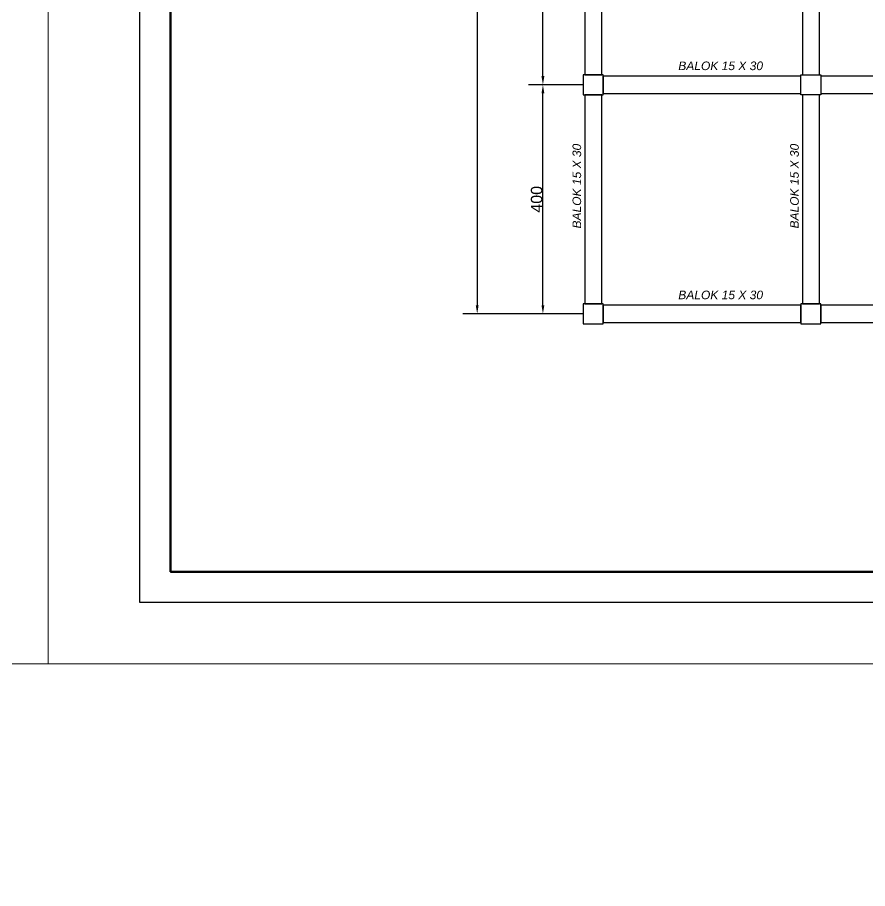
# Model space of a CAD drawing. Header units: centimetres. Extents: x -377343 to 693706, y 194584 to 813780.
# Drawn here: x 164089 to 165574, y 497226 to 498747 of the extents above; entities that cross this region are included whole.
import ezdxf

# ---------------------------------------------------------------- set-up
doc = ezdxf.new("R2010")
doc.units = ezdxf.units.CM
doc.header["$PDMODE"] = 3
for name, color, linetype in [('balok', 235, 'Continuous'), ('KOLOM', 11, 'Continuous'), ('Layer1', 7, 'Continuous'), ('PIPA', 11, 'Continuous')]:
    doc.layers.add(name, color=color, linetype=linetype)
doc.layers.add('Kertas', color=252, linetype='Continuous', lineweight=20)
doc.layers.add('Legenda', color=252, linetype='Continuous', lineweight=20)
doc.styles.get("Standard").update_dxf_attribs({"font": 'arial.ttf'})
doc.dimstyles.new('ISO-25', dxfattribs={"dimtxt": 2.5, "dimasz": 2.5, "dimexe": 1.25, "dimexo": 0.625, "dimtad": 1, "dimtxsty": 'Standard', "dimcen": 2.5, "dimadec": 0, "dimazin": 0, "dimtfac": 1, "dimtmove": 0, "dimatfit": 3, "dimfxl": 1, "dimarcsym": 0})

# ---------------------------------------------------------------- blocks, each defined once
blk = doc.blocks.new('*D39')
at = {"layer": 'Defpoints', "color": 0, "transparency": 16777216}
for p in [(165006.7, 499029.5), (165076.5, 499029.5), (165077.2, 498629.5)]:
    blk.add_point(p, dxfattribs=at)
at = {"layer": 'Layer1', "color": 0, "lineweight": -2, "transparency": 16777216}
for p, q in [((165075.9, 499029.5), (164981.7, 499029.5)), ((165006.7, 498644.5), (165006.7, 499014.5)), ((165076.5, 498629.5), (164981.7, 498629.5))]:
    blk.add_line(p, q, dxfattribs=at)
at = {"layer": 'Layer1', "color": 0, "transparency": 16777216}
for points in [[(165004.2, 499014.5), (165009.2, 499014.5), (165006.7, 499029.5)], [(165004.2, 498644.5), (165009.2, 498644.5), (165006.7, 498629.5)]]:
    blk.add_solid(points, dxfattribs=at)
at = {"layer": 'Layer1', "color": 0, "transparency": 16777216, "insert": (164995.8, 498829.5), "char_height": 20, "attachment_point": 5, "rotation": 90}
blk.add_mtext('400', dxfattribs=at)
blk = doc.blocks.new('*D47')
at = {"layer": 'Defpoints', "color": 0, "transparency": 16777216}
for p in [(165006.7, 498629.5), (165077.2, 498629.5), (165077.2, 498229.5)]:
    blk.add_point(p, dxfattribs=at)
at = {"layer": 'Layer1', "color": 0, "lineweight": -2, "transparency": 16777216}
for p, q in [((165076.5, 498629.5), (164981.7, 498629.5)), ((165006.7, 498244.5), (165006.7, 498614.5)), ((165076.5, 498229.5), (164981.7, 498229.5))]:
    blk.add_line(p, q, dxfattribs=at)
at = {"layer": 'Layer1', "color": 0, "transparency": 16777216}
for points in [[(165004.2, 498614.5), (165009.2, 498614.5), (165006.7, 498629.5)], [(165004.2, 498244.5), (165009.2, 498244.5), (165006.7, 498229.5)]]:
    blk.add_solid(points, dxfattribs=at)
at = {"layer": 'Layer1', "color": 0, "transparency": 16777216, "insert": (164995.8, 498429.5), "char_height": 20, "attachment_point": 5, "rotation": 90}
blk.add_mtext('400', dxfattribs=at)
blk = doc.blocks.new('*D38')
at = {"layer": 'Defpoints', "color": 0, "transparency": 16777216}
for p in [(165077.2, 500229.5), (164892, 498229.5), (165076.5, 498229.5)]:
    blk.add_point(p, dxfattribs=at)
at = {"layer": 'Layer1', "color": 0, "lineweight": -2, "transparency": 16777216}
for p, q in [((165076.5, 500229.5), (164867, 500229.5)), ((164892, 500214.5), (164892, 498244.5)), ((165075.9, 498229.5), (164867, 498229.5))]:
    blk.add_line(p, q, dxfattribs=at)
at = {"layer": 'Layer1', "color": 0, "transparency": 16777216}
for points in [[(164889.5, 500214.5), (164894.5, 500214.5), (164892, 500229.5)], [(164889.5, 498244.5), (164894.5, 498244.5), (164892, 498229.5)]]:
    blk.add_solid(points, dxfattribs=at)
at = {"layer": 'Layer1', "color": 0, "transparency": 16777216, "insert": (164881.1, 499229.5), "char_height": 20, "attachment_point": 5, "rotation": 90}
blk.add_mtext('2000', dxfattribs=at)

msp = doc.modelspace()

# ---------------------------------------------------------------- linework, layer by layer
at = {"layer": 'balok'}
for points in [[(165079.654, 499011.991), (165079.654, 498646.991), (165109.654, 498646.991), (165109.654, 499011.991)], [(165459.654, 499011.991), (165459.654, 498646.991), (165489.654, 498646.991), (165489.654, 499011.991)], [(165112.154, 498614.491), (165457.154, 498614.491), (165457.154, 498644.491), (165112.154, 498644.491)], [(165492.154, 498614.491), (165837.154, 498614.491), (165837.154, 498644.491), (165492.154, 498644.491)], [(165079.654, 498611.991), (165079.654, 498246.991), (165109.654, 498246.991), (165109.654, 498611.991)], [(165459.654, 498611.991), (165459.654, 498246.991), (165489.654, 498246.991), (165489.654, 498611.991)], [(165112.154, 498214.491), (165457.154, 498214.491), (165457.154, 498244.491), (165112.154, 498244.491)], [(165492.154, 498214.491), (165837.154, 498214.491), (165837.154, 498244.491), (165492.154, 498244.491)]]:
    msp.add_lwpolyline(points, close=True, dxfattribs=at)
at = {"layer": 'Kertas'}
for points in [[(159701.972, 500796.755), (164142.726, 500796.755), (164142.726, 497618.673), (159701.972, 497618.673)], [(164142.726, 500796.755), (168583.481, 500796.755), (168583.481, 497618.673), (164142.726, 497618.673)]]:
    msp.add_lwpolyline(points, close=True, dxfattribs=at)
at = {"layer": 'KOLOM'}
for points in [[(165077.154, 498611.991), (165112.154, 498611.991), (165112.154, 498646.991), (165077.154, 498646.991)], [(165457.154, 498646.991), (165492.154, 498646.991), (165492.154, 498611.991), (165457.154, 498611.991)], [(165077.154, 498211.991), (165112.154, 498211.991), (165112.154, 498246.991), (165077.154, 498246.991)], [(165457.154, 498211.991), (165492.154, 498211.991), (165492.154, 498246.991), (165457.154, 498246.991)]]:
    msp.add_lwpolyline(points, close=True, dxfattribs=at)
at = {"layer": 'Legenda', "color": 5, "lineweight": 30}
msp.add_lwpolyline([(164303.236, 500636.246), (168476.475, 500636.246), (168476.475, 497725.679), (164303.236, 497725.679)], close=True, dxfattribs=at)
at = {"layer": 'Legenda', "color": 1, "lineweight": 50}
msp.add_lwpolyline([(164356.739, 500582.743), (167727.432, 500582.743), (167727.432, 497779.182), (164356.739, 497779.182)], close=True, dxfattribs=at)
at = {"layer": 'PIPA', "lineweight": 35, "extrusion": (0, 0.816497, 0.57735), "elevation": 193451.324}
msp.add_lwpolyline([(-421704.212, -325591.681), (-159560.265, -63447.734), (377343.333, -600351.331), (-158232.47, -1135927.133), (-693706.405, -600453.199), (-454216.825, -360963.619)], dxfattribs=at)

# ---------------------------------------------------------------- texts
at = {"layer": 'Layer1', "char_height": 15, "attachment_point": 1}
for insert in [(165243.087, 498670.056), (165243.087, 498270.056)]:
    msp.add_mtext_dynamic_manual_height_columns('{\\fArial|b0|i1|c0|p34;BALOK 15 X 30}', width=159.09775, gutter_width=12.5, heights=[0], dxfattribs=dict(at, insert=insert))
at = {"layer": 'Layer1', "char_height": 15, "attachment_point": 1, "rotation": 90}
for insert in [(165058.414, 498378.541), (165438.414, 498378.541)]:
    msp.add_mtext_dynamic_manual_height_columns('{\\fArial|b0|i1|c0|p34;BALOK 15 X 30}', width=159.09775, gutter_width=12.5, heights=[0], dxfattribs=dict(at, insert=insert))

# ---------------------------------------------------------------- dimensions: what is measured, and where the dimension line sits
at = {"layer": 'Layer1'}
for base, p1, p2, picture, middle in [((164891.972, 498229.491), (165077.154, 500229.491), (165076.529, 498229.491), '*D38', (164881.135, 499229.491)), ((165006.652, 499029.491), (165077.154, 498629.491), (165076.529, 499029.491), '*D39', (164995.816, 498829.491)), ((165006.652, 498629.491), (165077.154, 498229.491), (165077.154, 498629.491), '*D47', (164995.816, 498429.491))]:
    dim = msp.add_linear_dim(base=base, p1=p1, p2=p2, angle=90, dimstyle='ISO-25', override={"dimtxt": 20, "dimasz": 15, "dimexe": 25}, dxfattribs=at)
    dim.commit()
    dim.dimension.update_dxf_attribs({"geometry": picture, "text_midpoint": middle})

doc.saveas('drawing.dxf')
